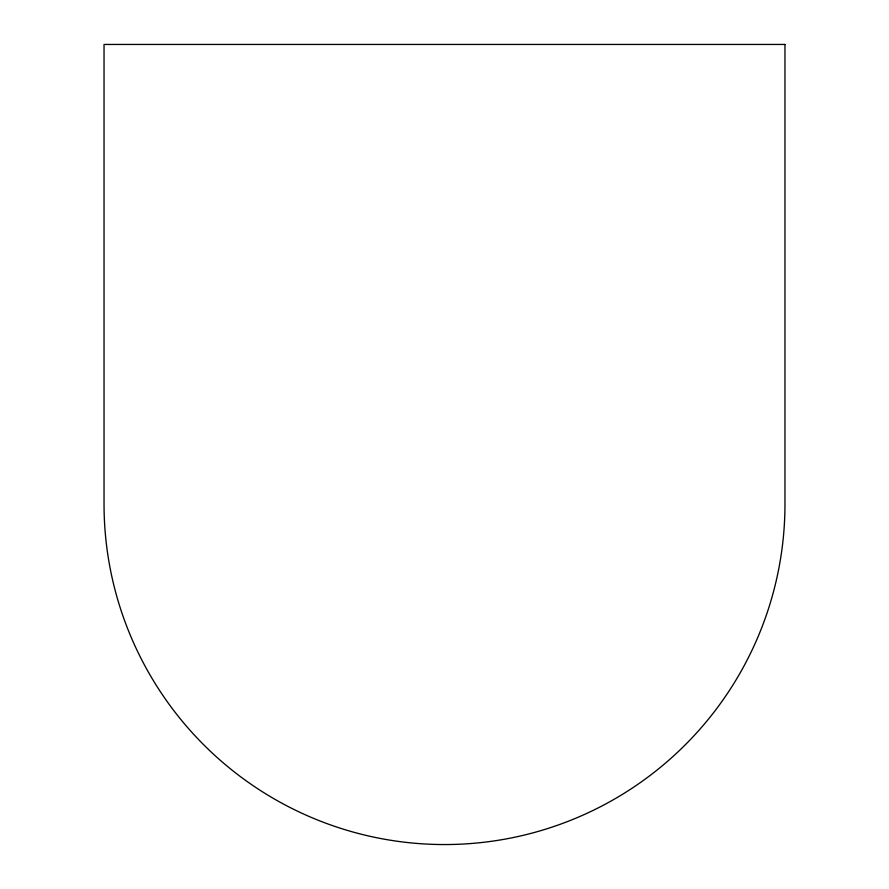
<?xml version="1.0" encoding="UTF-8"?>
<svg xmlns="http://www.w3.org/2000/svg" width="889" height="889" viewBox="0 0 889 889"><rect width="100%" height="100%" fill="white"/><g stroke="black" fill="none" stroke-linecap="round" stroke-linejoin="round"><path stroke-width="1.33" d="M784.965 44.45L104.035 44.45L104.035 504.085A340.465 340.465 0 0 0 444.5 844.55A340.465 340.465 0 0 0 784.965 504.085L784.965 44.45"/></g></svg>
